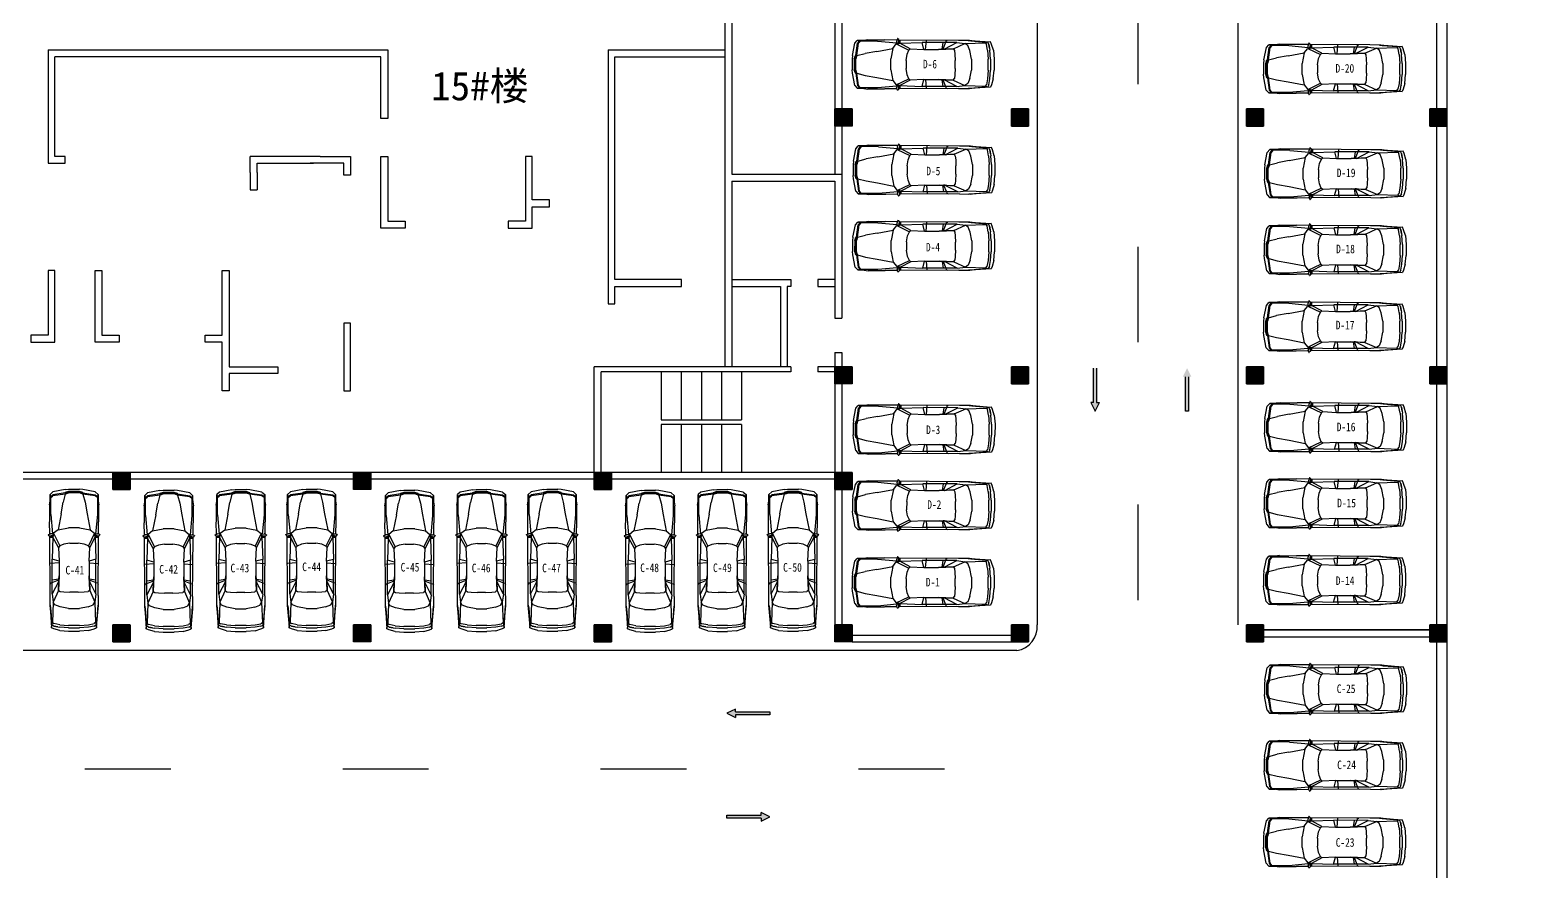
# Model space of a CAD drawing. Extents: x -266505272703 to 7385419, y -354256 to 107640740655.
# Drawn here: x 3673808 to 3726089, y -114530 to -85181 of the extents above; entities that cross this region are included whole.
import ezdxf

# ---------------------------------------------------------------- set-up
doc = ezdxf.new("R2010")
doc.units = 0
doc.header["$LTSCALE"] = 1000
for name, color, linetype in [('jb1', 42, 'Continuous'), ('PUB_TEXT', 7, 'Continuous'), ('QC', 8, 'Continuous'), ('ROOF', 4, 'Continuous'), ('图框', 6, 'Continuous'), ('标注', 3, 'Continuous'), ('红线', 1, 'Continuous')]:
    doc.layers.add(name, color=color, linetype=linetype)
doc.styles.get("Standard").update_dxf_attribs({"font": 'rs.shx', "bigfont": 'hztxt.shx'})
doc.styles.add('STYLE2', font='NSimSun.ttf', dxfattribs={"width": 0.8})
doc.styles.add('宋体', font='SimSun.ttf')

# ---------------------------------------------------------------- blocks, each defined once
blk = doc.blocks.new('M_F27')
for p, q in [((-2489, 522), (-2426, 736)), ((-2426, 736), (-2389, 824)), ((-2389, 824), (-1610, 874)), ((-2389, 824), (-1560, 874)), ((-2264, 812), (-2389, 824)), ((-2326, 736), (-2364, 522)), ((-2326, 736), (-2351, 596)), ((-2351, 594), (-2351, 596)), ((-2326, 736), (-2288, 811)), ((-2200, 786), (-2288, 811)), ((-2276, 522), (-2238, 736)), ((-2200, 786), (-2238, 736)), ((-1560, 874), (-2212, 815)), ((-2208, 815), (-2211, 814)), ((-1660, 862), (-2208, 815)), ((-1446, 761), (-2200, 786)), ((-1560, 874), (-1660, 862)), ((-1622, 510), (-1547, 698)), ((-1617, 869), (-1620, 866)), ((-1208, 874), (-1610, 874)), ((-1547, 698), (-1446, 761)), ((-1145, 799), (-1446, 761)), ((-1019, 572), (-1446, 761)), ((-1208, 874), (980, 889)), ((-1145, 799), (-682, 557)), ((-1145, 799), (124, 799)), ((-1019, 572), (-1057, 510)), ((-680, 556), (-1019, 572)), ((-1019, 572), (-479, 547)), ((-743, 849), (-793, 874)), ((-730, 799), (-743, 849)), ((-630, 555), (-730, 799)), ((-680, 556), (-630, 555)), ((-642, 799), (-605, 554)), ((-605, 554), (-630, 555)), ((-479, 547), (-605, 554)), ((-2, 547), (-27, 877)), ((124, 799), (61, 547)), ((61, 547), (564, 572)), ((941, 773), (124, 799)), ((564, 572), (941, 773)), ((564, 572), (614, 522)), ((1079, 748), (614, 522)), ((941, 773), (941, 874)), ((983, 777), (941, 773)), ((941, 773), (987, 765)), ((980, 902), (995, 790)), ((980, 790), (980, 898)), ((995, 790), (980, 790)), ((980, 790), (992, 746)), ((984, 905), (1020, 939)), ((992, 746), (1021, 747)), ((995, 790), (1022, 746)), ((1022, 748), (995, 790)), ((1021, 747), (1022, 748)), ((1053, 768), (1022, 746)), ((1036, 935), (1062, 857)), ((1036, 756), (1079, 748)), ((1051, 889), (1497, 893)), ((1057, 776), (1062, 857)), ((1770, 849), (1058, 784)), ((1204, 585), (1079, 748)), ((1795, 472), (1204, 585)), ((1280, 196), (1204, 585)), ((1506, 899), (2121, 899)), ((2461, 849), (1770, 849)), ((2272, 876), (2121, 899)), ((2272, 876), (2272, 874)), ((2437, 851), (2272, 876)), ((2511, 874), (2287, 874)), ((2398, 849), (2461, 773)), ((2437, 850), (2433, 851)), ((2498, 773), (2436, 849)), ((2511, 874), (2450, 850)), ((2461, 773), (2523, 321)), ((2561, 321), (2498, 773)), ((2599, 773), (2511, 874)), ((2599, 773), (2687, 321)), ((-2489, 522), (-2514, 196)), ((-2514, -206), (-2514, 196)), ((-2364, 522), (-2389, 196)), ((-2389, -206), (-2389, 196)), ((-2301, 196), (-2276, 522)), ((-2301, 196), (-2301, -206)), ((-1622, 510), (-1685, 196)), ((-1685, -206), (-1685, 196)), ((-1082, 145), (-1070, 371)), ((-1082, 145), (-1082, -156)), ((-1070, 371), (-1057, 510)), ((61, 547), (-479, 547)), ((614, 522), (677, 371)), ((677, 371), (714, 145)), ((714, -156), (714, 145)), ((1280, 196), (1280, -206)), ((2222, 397), (1795, 472)), ((2523, 321), (2222, 397)), ((2523, 321), (2586, 321)), ((2523, 321), (2561, 196)), ((2580, 196), (2542, 321)), ((2561, 196), (2561, -206)), ((2611, 196), (2574, 321)), ((2580, 321), (2618, 196)), ((2580, 196), (2580, -206)), ((2611, 196), (2611, -206)), ((2618, -206), (2618, 196)), ((2687, 321), (2699, 196)), ((2699, -206), (2699, 196)), ((-2489, -533), (-2514, -206)), ((-2489, -533), (-2426, -747)), ((-2389, -206), (-2364, -533)), ((-2326, -747), (-2364, -533)), ((-2276, -533), (-2301, -206)), ((-2276, -533), (-2238, -747)), ((-1685, -206), (-1622, -520)), ((-1622, -520), (-1547, -709)), ((-1070, -382), (-1082, -156)), ((-1057, -520), (-1070, -382)), ((-1019, -583), (-1057, -520)), ((614, -533), (564, -583)), ((677, -382), (614, -533)), ((1079, -759), (614, -533)), ((714, -156), (677, -382)), ((1204, -596), (1280, -206)), ((1795, -483), (1204, -596)), ((1795, -483), (2222, -407)), ((2523, -332), (2222, -407)), ((2523, -332), (2461, -784)), ((2561, -332), (2498, -784)), ((2523, -332), (2561, -206)), ((2586, -332), (2523, -332)), ((2580, -206), (2542, -332)), ((2618, -6), (2561, -6)), ((2574, -332), (2611, -206)), ((2618, -206), (2580, -332)), ((2687, -332), (2599, -784)), ((2687, -332), (2699, -206)), ((-2426, -747), (-2389, -835)), ((-2389, -835), (-2264, -823)), ((-1560, -885), (-2389, -835)), ((-1610, -885), (-2389, -835)), ((-2351, -607), (-2351, -605)), ((-2351, -607), (-2326, -747)), ((-2326, -747), (-2288, -822)), ((-2288, -822), (-2200, -797)), ((-2200, -797), (-2238, -747)), ((-2212, -826), (-1560, -885)), ((-2208, -826), (-2211, -825)), ((-1660, -872), (-2208, -826)), ((-1446, -772), (-2200, -797)), ((-1560, -885), (-1660, -872)), ((-1621, -877), (-1617, -880)), ((-1610, -885), (-1208, -885)), ((-1547, -709), (-1446, -772)), ((-1019, -583), (-1446, -772)), ((-1145, -809), (-1446, -772)), ((-1208, -885), (980, -900)), ((-682, -568), (-1145, -809)), ((-1145, -809), (124, -809)), ((-479, -558), (-1019, -583)), ((-1019, -583), (-680, -567)), ((-743, -860), (-793, -885)), ((-743, -860), (-730, -809)), ((-730, -809), (-630, -566)), ((-680, -567), (-682, -568)), ((-680, -567), (-630, -566)), ((-605, -565), (-642, -809)), ((-630, -566), (-605, -565)), ((-605, -565), (-479, -558)), ((61, -558), (-479, -558)), ((-2, -558), (-27, -884)), ((61, -558), (124, -809)), ((564, -583), (61, -558)), ((941, -784), (124, -809)), ((564, -583), (941, -784)), ((987, -776), (941, -784)), ((983, -788), (941, -784)), ((941, -885), (941, -784)), ((992, -757), (980, -800)), ((995, -800), (980, -800)), ((995, -800), (980, -913)), ((980, -909), (980, -800)), ((984, -916), (1020, -950)), ((992, -757), (1021, -758)), ((995, -800), (1022, -757)), ((1022, -758), (995, -800)), ((1021, -758), (1022, -758)), ((1022, -757), (1053, -779)), ((1036, -767), (1079, -759)), ((1036, -946), (1062, -867)), ((1051, -901), (1497, -904)), ((1057, -787), (1062, -867)), ((1770, -860), (1058, -795)), ((1204, -596), (1079, -759)), ((2121, -910), (1506, -910)), ((1770, -860), (2461, -860)), ((2121, -910), (2272, -887)), ((2270, -887), (2121, -910)), ((2437, -861), (2272, -887)), ((2272, -885), (2272, -887)), ((2285, -885), (2511, -885)), ((2398, -860), (2461, -784)), ((2436, -860), (2498, -784)), ((2437, -861), (2436, -860)), ((2450, -861), (2511, -885)), ((2599, -784), (2511, -885))]:
    blk.add_line(p, q)
for centre, start, end in [((990, 898), 132.965, 179.7454), ((1027, 932), 18.1573, 132.965), ((1047, 776), 305.1542, 356.8636), ((990, -909), 180.2546, 227.035), ((1027, -942), 227.035, 341.8427), ((1047, -787), 3.1798, 54.8458)]:
    blk.add_arc(centre, 10, start, end)
at = {"width": 0.8, "flags": 9}
for tag in ['XSIZE', 'YSIZE']:
    blk.add_attdef(tag, (0, 0), '', height=0.5, dxfattribs=at)

msp = doc.modelspace()

# ---------------------------------------------------------------- hatches: boundary and pattern name
at = {"layer": 'jb1', "linetype": 'ByBlock'}
h = msp.add_hatch(color=256, dxfattribs=at)
h.paths.add_polyline_path([(3207028, 61244), (3207028, -349256), (3784028, -349256), (3784028, 61244)], flags=16)
h.paths.add_polyline_path([(3194528, -354256), (3194528, 66244), (3789028, 66244), (3789028, -354256)])
h.paths.add_polyline_path([(3205987, -18360), (3205987, -12971), (3203126, -12971), (3203126, -18360)], flags=24)
h.paths.add_polyline_path([(3201099, -18348), (3201099, -12948), (3198270, -12948), (3198270, -18348)], flags=24)
edge = h.paths.add_edge_path(flags=16)
edge.add_line((3207028, 61244), (3197028, 61244))
edge.add_line((3197028, 61244), (3197028, -23256))
edge.add_line((3197028, -23256), (3207028, -23256))
edge = h.paths.add_edge_path(flags=16)
edge.add_line((3202028, 61244), (3202028, -18256))
h.paths.add_polyline_path([(3201021, -22371), (3201021, -20286), (3198223, -20286), (3198223, -22371)], flags=24)
h.paths.add_polyline_path([(3205457, -22424), (3205457, -20318), (3202722, -20318), (3202722, -22424)], flags=24)
edge = h.paths.add_edge_path(flags=0)
edge.add_line((3197028, -18256), (3207028, -18256))
edge = h.paths.add_edge_path(flags=0)
edge.add_line((3197028, -10756), (3207028, -10756))
edge = h.paths.add_edge_path(flags=0)
edge.add_line((3197028, 744), (3207028, 744))
h.paths.add_polyline_path([(3205940, 8359), (3205940, 13623), (3203017, 13623), (3203017, 8359)], flags=24)
h.paths.add_polyline_path([(3200990, 8419), (3200990, 12965), (3198161, 12965), (3198161, 8419)], flags=24)
edge = h.paths.add_edge_path(flags=0)
edge.add_line((3197028, 8244), (3207028, 8244))
edge = h.paths.add_edge_path(flags=0)
edge.add_line((3197028, 15744), (3207028, 15744))
h.paths.add_polyline_path([(3201180, 34865), (3201180, 40170), (3198382, 40170), (3198382, 34865)], flags=24)
h.paths.add_polyline_path([(3205969, 34786), (3205969, 39997), (3203329, 39997), (3203329, 34786)], flags=24)
edge = h.paths.add_edge_path(flags=0)
edge.add_line((3197028, 27244), (3207028, 27244))
edge = h.paths.add_edge_path(flags=0)
edge.add_line((3197028, 34744), (3207028, 34744))
edge = h.paths.add_edge_path(flags=0)
edge.add_line((3197028, 42244), (3207028, 42244))
edge = h.paths.add_edge_path(flags=0)
edge.add_line((3197028, 53744), (3207028, 53744))
edge = h.paths.add_edge_path(flags=0)
edge.add_line((3504528, -349256), (3504528, -335256))
edge.add_line((3504528, -335256), (3784028, -335256))
edge = h.paths.add_edge_path(flags=0)
edge.add_line((3580028, -344756), (3670028, -344756))
edge = h.paths.add_edge_path(flags=0)
edge.add_line((3580028, -340256), (3670028, -340256))
h.paths.add_polyline_path([(3580921, -339322), (3586279, -339322), (3586279, -336555), (3580921, -336555)], flags=8)
h.paths.add_polyline_path([(3581167, -348327), (3586242, -348327), (3586242, -345529), (3581167, -345529)], flags=8)
edge = h.paths.add_edge_path(flags=0)
edge.add_line((3511834, -341564), (3511834, -341020))
edge = h.paths.add_edge_path(flags=0)
edge.add_line((3518840, -341020), (3518840, -341564))
edge = h.paths.add_edge_path(flags=0)
edge.add_line((3517008, -341564), (3517008, -341020))
edge = h.paths.add_edge_path(flags=0)
edge.add_arc((3515337, -341290), 439, 0, 360)
edge = h.paths.add_edge_path(flags=0)
edge.add_arc((3515337, -341290), 952, 0, 360)
edge = h.paths.add_edge_path(flags=0)
edge.add_line((3513691, -341020), (3513691, -341564))
edge = h.paths.add_edge_path(flags=0)
edge.add_line((3580028, -349256), (3580028, -335256))
h.paths.add_polyline_path([(3528821, -347040), (3562658, -347040), (3562658, -344592), (3528821, -344592)], flags=8)
edge = h.paths.add_edge_path(flags=0)
edge.add_arc((3514570, -346293), 254, 23.8671, 164.0253)
edge = h.paths.add_edge_path(flags=0)
edge.add_line((3514326, -346552), (3514326, -346775))
edge.add_line((3514326, -346775), (3514216, -346775))
edge.add_line((3514216, -346775), (3514216, -346328))
edge = h.paths.add_edge_path(flags=0)
edge.add_line((3514216, -346258), (3514216, -345945))
edge.add_line((3514216, -345945), (3514326, -345945))
edge.add_line((3514326, -345945), (3514326, -346034))
edge = h.paths.add_edge_path(flags=0)
edge.add_line((3513019, -343617), (3515077, -343617))
edge = h.paths.add_edge_path(flags=0)
edge.add_line((3515077, -344162), (3513019, -344162))
edge = h.paths.add_edge_path(flags=0)
edge.add_line((3513019, -341564), (3513019, -343617))
edge = h.paths.add_edge_path(flags=0)
edge.add_line((3512499, -343617), (3512499, -341564))
edge = h.paths.add_edge_path(flags=0)
edge.add_line((3513019, -344830), (3512499, -344830))
h.paths.add_polyline_path([(3512811, -345945), (3512918, -345945), (3512918, -346778), (3512811, -346778)], flags=0)
h.paths.add_polyline_path([(3512802, -345680), (3512915, -345680), (3512915, -345855), (3512802, -345855)], flags=0)
edge = h.paths.add_edge_path(flags=0)
edge.add_line((3512499, -344830), (3512499, -344162))
edge = h.paths.add_edge_path(flags=0)
edge.add_line((3511834, -343617), (3512499, -343617))
edge = h.paths.add_edge_path(flags=0)
edge.add_line((3511834, -344162), (3511834, -343617))
edge = h.paths.add_edge_path(flags=0)
edge.add_line((3512499, -344162), (3511834, -344162))
edge = h.paths.add_edge_path(flags=0)
edge.add_line((3512484, -346058), (3512484, -346775))
edge.add_line((3512484, -346775), (3512370, -346775))
edge.add_line((3512370, -346775), (3512370, -346058))
edge = h.paths.add_edge_path(flags=0)
edge.add_line((3512370, -346058), (3512213, -346058))
edge.add_line((3512213, -346058), (3512213, -345948))
edge.add_line((3512213, -345948), (3512370, -345948))
edge = h.paths.add_edge_path(flags=0)
edge.add_line((3512370, -345948), (3512370, -345683))
edge.add_line((3512370, -345683), (3512484, -345683))
edge.add_line((3512484, -345683), (3512484, -345948))
edge = h.paths.add_edge_path(flags=0)
edge.add_line((3512484, -345948), (3512641, -345948))
edge.add_line((3512641, -345948), (3512641, -346058))
edge.add_line((3512641, -346058), (3512484, -346058))
edge = h.paths.add_edge_path(flags=0)
edge.add_line((3513019, -344162), (3513019, -344830))
edge = h.paths.add_edge_path(flags=0)
edge.add_arc((3514570, -346293), 356, 174.3933, 185.6067)
edge = h.paths.add_edge_path(flags=0)
edge.add_arc((3513552, -346367), 312, 10.9739, 349.0261)
edge = h.paths.add_edge_path(flags=0)
edge.add_line((3513859, -346308), (3513859, -346427))
edge = h.paths.add_edge_path(flags=0)
edge.add_arc((3513552, -346367), 428, 44.2885, 315.7115)
edge = h.paths.add_edge_path(flags=0)
edge.add_line((3513859, -346068), (3513859, -345945))
edge.add_line((3513859, -345945), (3513978, -345945))
edge.add_line((3513978, -345945), (3513978, -346781))
edge.add_line((3513978, -346781), (3513859, -346781))
edge.add_line((3513859, -346781), (3513859, -346666))
edge = h.paths.add_edge_path(flags=0)
edge.add_line((3512499, -341564), (3511834, -341564))
edge = h.paths.add_edge_path(flags=0)
edge.add_line((3513691, -341564), (3513019, -341564))
edge = h.paths.add_edge_path(flags=0)
edge.add_line((3518197, -341564), (3518197, -343617))
edge = h.paths.add_edge_path(flags=0)
edge.add_line((3517677, -343617), (3517677, -341564))
edge = h.paths.add_edge_path(flags=0)
edge.add_line((3518865, -344162), (3518197, -344162))
edge = h.paths.add_edge_path(flags=0)
edge.add_line((3518197, -343617), (3518865, -343617))
edge = h.paths.add_edge_path(flags=0)
edge.add_line((3518197, -344162), (3518197, -344830))
edge = h.paths.add_edge_path(flags=0)
edge.add_line((3518865, -343617), (3518865, -344162))
edge = h.paths.add_edge_path(flags=0)
edge.add_line((3515597, -342974), (3515597, -343617))
edge = h.paths.add_edge_path(flags=0)
edge.add_line((3515077, -342974), (3515597, -342974))
edge = h.paths.add_edge_path(flags=0)
edge.add_line((3515077, -343617), (3515077, -342974))
edge = h.paths.add_edge_path(flags=0)
edge.add_line((3515597, -343617), (3517677, -343617))
edge = h.paths.add_edge_path(flags=0)
edge.add_line((3517677, -344830), (3517677, -344162))
edge = h.paths.add_edge_path(flags=0)
edge.add_line((3517677, -344162), (3515597, -344162))
edge = h.paths.add_edge_path(flags=0)
edge.add_line((3515077, -344805), (3515077, -344162))
edge = h.paths.add_edge_path(flags=0)
edge.add_line((3515597, -344805), (3515077, -344805))
edge = h.paths.add_edge_path(flags=0)
edge.add_line((3515597, -344162), (3515597, -344805))
edge = h.paths.add_edge_path(flags=0)
edge.add_line((3518197, -344830), (3517677, -344830))
edge = h.paths.add_edge_path(flags=0)
edge.add_arc((3518301, -346289), 254, 23.8671, 164.0253)
edge = h.paths.add_edge_path(flags=0)
edge.add_line((3518057, -346219), (3518057, -346359))
edge = h.paths.add_edge_path(flags=0)
edge.add_line((3518057, -346359), (3518057, -346548))
edge = h.paths.add_edge_path(flags=0)
edge.add_line((3518057, -346548), (3518057, -346771))
edge.add_line((3518057, -346771), (3517947, -346771))
edge.add_line((3517947, -346771), (3517947, -346324))
edge = h.paths.add_edge_path(flags=0)
edge.add_arc((3518301, -346289), 356, 174.3933, 185.6067)
edge = h.paths.add_edge_path(flags=0)
edge.add_line((3517947, -346255), (3517947, -345941))
edge.add_line((3517947, -345941), (3518057, -345941))
edge.add_line((3518057, -345941), (3518057, -346030))
edge = h.paths.add_edge_path(flags=0)
edge.add_arc((3518301, -346289), 356, 11.9054, 133.2969)
edge = h.paths.add_edge_path(flags=0)
edge.add_line((3518649, -346216), (3518649, -346771))
edge.add_line((3518649, -346771), (3518533, -346771))
edge.add_line((3518533, -346771), (3518533, -346559))
edge = h.paths.add_edge_path(flags=0)
edge.add_line((3518533, -346392), (3518533, -346559))
edge = h.paths.add_edge_path(flags=0)
edge.add_line((3518533, -346392), (3518533, -346187))
edge = h.paths.add_edge_path(flags=0)
edge.add_arc((3517283, -346363), 312, 10.9739, 349.0261)
edge = h.paths.add_edge_path(flags=0)
edge.add_line((3517590, -346304), (3517590, -346423))
edge = h.paths.add_edge_path(flags=0)
edge.add_arc((3517283, -346363), 428, 44.2885, 315.7115)
edge = h.paths.add_edge_path(flags=0)
edge.add_line((3517590, -346064), (3517590, -345941))
edge.add_line((3517590, -345941), (3517709, -345941))
edge.add_line((3517709, -345941), (3517709, -346777))
edge.add_line((3517709, -346777), (3517590, -346777))
edge.add_line((3517590, -346777), (3517590, -346663))
edge = h.paths.add_edge_path(flags=0)
edge.add_line((3516060, -346333), (3516060, -346166))
edge = h.paths.add_edge_path(flags=0)
edge.add_line((3516060, -346333), (3516060, -346538))
edge = h.paths.add_edge_path(flags=0)
edge.add_arc((3516292, -346436), 254, 203.8671, 344.0253)
edge = h.paths.add_edge_path(flags=0)
edge.add_line((3516537, -346505), (3516537, -346366))
edge = h.paths.add_edge_path(flags=0)
edge.add_line((3516537, -346366), (3516537, -346176))
edge = h.paths.add_edge_path(flags=0)
edge.add_line((3516537, -346176), (3516537, -345954))
edge.add_line((3516537, -345954), (3516647, -345954))
edge.add_line((3516647, -345954), (3516647, -346401))
edge = h.paths.add_edge_path(flags=0)
edge.add_arc((3516292, -346436), 356, 354.3933, 365.6067)
edge = h.paths.add_edge_path(flags=0)
edge.add_line((3516647, -346470), (3516647, -346784))
edge.add_line((3516647, -346784), (3516537, -346784))
edge.add_line((3516537, -346784), (3516537, -346695))
edge = h.paths.add_edge_path(flags=0)
edge.add_arc((3516292, -346436), 356, 191.9054, 313.2969)
edge = h.paths.add_edge_path(flags=0)
edge.add_line((3515944, -346509), (3515944, -345954))
edge.add_line((3515944, -345954), (3516060, -345954))
edge.add_line((3516060, -345954), (3516060, -346166))
h.paths.add_polyline_path([(3515258, -347039), (3515371, -346773), (3515050, -345951), (3515179, -345951), (3515429, -346606), (3515696, -345947), (3515822, -345947), (3515379, -347039)], flags=0)
edge = h.paths.add_edge_path(flags=0)
edge.add_line((3514326, -346223), (3514326, -346363))
edge = h.paths.add_edge_path(flags=0)
edge.add_line((3514326, -346363), (3514326, -346552))
edge = h.paths.add_edge_path(flags=0)
edge.add_arc((3514570, -346293), 356, 11.9054, 133.2969)
edge = h.paths.add_edge_path(flags=0)
edge.add_line((3514918, -346220), (3514918, -346775))
edge.add_line((3514918, -346775), (3514802, -346775))
edge.add_line((3514802, -346775), (3514802, -346563))
edge = h.paths.add_edge_path(flags=0)
edge.add_line((3514802, -346396), (3514802, -346563))
edge = h.paths.add_edge_path(flags=0)
edge.add_line((3514802, -346396), (3514802, -346190))
edge = h.paths.add_edge_path(flags=0)
edge.add_line((3518840, -341564), (3518197, -341564))
edge = h.paths.add_edge_path(flags=0)
edge.add_line((3517677, -341564), (3517008, -341564))
h.paths.add_polyline_path([(3580874, -344098), (3586179, -344098), (3586179, -341300), (3580874, -341300)], flags=8)
edge = h.paths.add_edge_path(flags=0)
edge.add_line((3515077, -338991), (3513019, -338991))
edge = h.paths.add_edge_path(flags=0)
edge.add_line((3513019, -338447), (3515077, -338447))
edge = h.paths.add_edge_path(flags=0)
edge.add_line((3512499, -337779), (3513019, -337779))
edge = h.paths.add_edge_path(flags=0)
edge.add_line((3511834, -338447), (3512499, -338447))
edge = h.paths.add_edge_path(flags=0)
edge.add_line((3511834, -338991), (3511834, -338447))
edge = h.paths.add_edge_path(flags=0)
edge.add_line((3512499, -338991), (3511834, -338991))
edge = h.paths.add_edge_path(flags=0)
edge.add_line((3512499, -338447), (3512499, -337779))
edge = h.paths.add_edge_path(flags=0)
edge.add_line((3511834, -341020), (3512499, -341020))
edge = h.paths.add_edge_path(flags=0)
edge.add_line((3512499, -341020), (3512499, -338991))
edge = h.paths.add_edge_path(flags=0)
edge.add_line((3513019, -337779), (3513019, -338447))
edge = h.paths.add_edge_path(flags=0)
edge.add_line((3513019, -341020), (3513691, -341020))
edge = h.paths.add_edge_path(flags=0)
edge.add_line((3513019, -338991), (3513019, -341020))
edge = h.paths.add_edge_path(flags=0)
edge.add_line((3518865, -338991), (3518197, -338991))
edge = h.paths.add_edge_path(flags=0)
edge.add_line((3518197, -338447), (3518865, -338447))
edge = h.paths.add_edge_path(flags=0)
edge.add_line((3518197, -337779), (3518197, -338447))
edge = h.paths.add_edge_path(flags=0)
edge.add_line((3518865, -338447), (3518865, -338991))
edge = h.paths.add_edge_path(flags=0)
edge.add_line((3517677, -338991), (3515622, -338991))
edge = h.paths.add_edge_path(flags=0)
edge.add_line((3515077, -339634), (3515077, -338991))
edge = h.paths.add_edge_path(flags=0)
edge.add_line((3515622, -339634), (3515077, -339634))
edge = h.paths.add_edge_path(flags=0)
edge.add_line((3515622, -338991), (3515622, -339634))
edge = h.paths.add_edge_path(flags=0)
edge.add_line((3515622, -337804), (3515622, -338447))
edge = h.paths.add_edge_path(flags=0)
edge.add_line((3515077, -337804), (3515622, -337804))
edge = h.paths.add_edge_path(flags=0)
edge.add_line((3515077, -338447), (3515077, -337804))
edge = h.paths.add_edge_path(flags=0)
edge.add_line((3515622, -338447), (3517677, -338447))
edge = h.paths.add_edge_path(flags=0)
edge.add_line((3517677, -338447), (3517677, -337779))
edge = h.paths.add_edge_path(flags=0)
edge.add_line((3517677, -337779), (3518197, -337779))
edge = h.paths.add_edge_path(flags=0)
edge.add_line((3518197, -341020), (3518840, -341020))
edge = h.paths.add_edge_path(flags=0)
edge.add_line((3517008, -341020), (3517677, -341020))
edge = h.paths.add_edge_path(flags=0)
edge.add_line((3517677, -341020), (3517677, -338991))
edge = h.paths.add_edge_path(flags=0)
edge.add_line((3518197, -338991), (3518197, -341020))
h.paths.add_polyline_path([(3748525, -351778), (3760192, -351778), (3760192, -349903), (3748525, -349903)], flags=24)
edge = h.paths.add_edge_path(flags=0)
edge.add_line((3710028, -342256), (3784028, -342256))
edge = h.paths.add_edge_path(flags=0)
edge.add_line((3601028, -335256), (3601028, -349256))
edge = h.paths.add_edge_path(flags=0)
edge.add_line((3589528, -335256), (3589528, -349256))
edge = h.paths.add_edge_path(flags=0)
edge.add_line((3612528, -335256), (3612528, -349256))
edge = h.paths.add_edge_path(flags=0)
edge.add_line((3624028, -335256), (3624028, -349256))
edge = h.paths.add_edge_path(flags=0)
edge.add_line((3647028, -335256), (3647028, -349256))
edge = h.paths.add_edge_path(flags=0)
edge.add_line((3635528, -335256), (3635528, -349256))
edge = h.paths.add_edge_path(flags=0)
edge.add_line((3658528, -335256), (3658528, -349256))
edge = h.paths.add_edge_path(flags=0)
edge.add_line((3670028, -335256), (3670028, -349256))
h.paths.add_polyline_path([(3711053, -341578), (3716432, -341578), (3716432, -338749), (3711053, -338749)], flags=8)
edge = h.paths.add_edge_path(flags=0)
edge.add_line((3710028, -335256), (3710028, -349256))
edge = h.paths.add_edge_path(flags=0)
edge.add_line((3720028, -335256), (3720028, -349256))
h.paths.add_polyline_path([(3711079, -345640), (3716406, -345640), (3716406, -342968), (3711079, -342968)], flags=8)
h.paths.add_polyline_path([(3711053, -348311), (3716432, -348311), (3716432, -345482), (3711053, -345482)], flags=8)
h.paths.add_polyline_path([(3624911, -339311), (3632210, -339311), (3632210, -336482), (3624911, -336482)], flags=8)
h.paths.add_polyline_path([(3602005, -339364), (3609221, -339364), (3609221, -336472), (3602005, -336472)], flags=8)
h.paths.add_polyline_path([(3590516, -339353), (3597689, -339353), (3597689, -336524), (3590516, -336524)], flags=8)
h.paths.add_polyline_path([(3613157, -339384), (3619486, -339384), (3619486, -336493), (3613157, -336493)], flags=8)
h.paths.add_polyline_path([(3647932, -339290), (3655148, -339290), (3655148, -336587), (3647932, -336587)], flags=8)
h.paths.add_polyline_path([(3636077, -339384), (3642406, -339384), (3642406, -336493), (3636077, -336493)], flags=8)
h.paths.add_polyline_path([(3659500, -339327), (3666558, -339327), (3666558, -336529), (3659500, -336529)], flags=8)
h.paths.add_polyline_path([(3711074, -338940), (3716222, -338940), (3716222, -336236), (3711074, -336236)], flags=8)
edge = h.paths.add_edge_path(flags=0)
edge.add_line((3760028, -335256), (3760028, -349256))
edge = h.paths.add_edge_path(flags=0)
edge.add_line((3770028, -335256), (3770028, -349256))
h.paths.add_polyline_path([(3761611, -342149), (3766706, -342149), (3766706, -339414), (3761611, -339414)], flags=8)
h.paths.add_polyline_path([(3768122, -351862), (3777724, -351862), (3777724, -349980), (3768122, -349980)], flags=24)
edge = h.paths.add_edge_path(flags=0)
edge.add_line((3760028, -345756), (3784028, -345756))
h.paths.add_polyline_path([(3761437, -348959), (3766512, -348959), (3766512, -346162), (3761437, -346162)], flags=8)
h.paths.add_polyline_path([(3761482, -345773), (3766693, -345773), (3766693, -342881), (3761482, -342881)], flags=8)
edge = h.paths.add_edge_path(flags=0)
edge.add_line((3760028, -338756), (3784028, -338756))
h.paths.add_polyline_path([(3761355, -338711), (3766723, -338711), (3766723, -335787), (3761355, -335787)], flags=8)
h.paths.add_polyline_path([(3732909, -341175), (3744153, -341175), (3744153, -336791), (3732909, -336791)], flags=8)
h.paths.add_polyline_path([(3774282, -341950), (3776471, -341950), (3776471, -339865), (3774282, -339865)], flags=8)
h.paths.add_polyline_path([(3681133, -345871), (3701185, -345871), (3701185, -340511), (3681133, -340511)], flags=8)
h.paths.add_polyline_path([(3444535, -317388), (3497618, -317388), (3497618, -307471), (3444535, -307471)], flags=8)
for points in [[(3701898, -88534), (3702499, -88534), (3702499, -87934), (3701898, -87934)], [(3708058, -88534), (3708659, -88534), (3708659, -87934), (3708058, -87934)], [(3716258, -88534), (3716859, -88534), (3716859, -87934), (3716258, -87934)], [(3722657, -88535), (3723258, -88535), (3723258, -87935), (3722657, -87935)], [(3701898, -97534), (3702499, -97534), (3702499, -96934), (3701898, -96934)], [(3708058, -97534), (3708659, -97534), (3708659, -96934), (3708058, -96934)], [(3716258, -97534), (3716859, -97534), (3716859, -96934), (3716258, -96934)], [(3722657, -97535), (3723258, -97535), (3723258, -96935), (3722657, -96935)], [(3676701, -101221), (3677302, -101221), (3677302, -100620), (3676701, -100620)], [(3685101, -101221), (3685702, -101221), (3685702, -100620), (3685101, -100620)], [(3693499, -101221), (3694101, -101221), (3694101, -100620), (3693499, -100620)], [(3701898, -101221), (3702499, -101221), (3702499, -100620), (3701898, -100620)], [(3676699, -106534), (3677301, -106534), (3677301, -105934), (3676699, -105934)], [(3685099, -106534), (3685701, -106534), (3685701, -105934), (3685099, -105934)], [(3693498, -106534), (3694099, -106534), (3694099, -105934), (3693498, -105934)], [(3701898, -106534), (3702499, -106534), (3702499, -105934), (3701898, -105934)], [(3708058, -106534), (3708659, -106534), (3708659, -105934), (3708058, -105934)], [(3716258, -106534), (3716859, -106534), (3716859, -105934), (3716258, -105934)], [(3722657, -106535), (3723258, -106535), (3723258, -105935), (3722657, -105935)]]:
    msp.add_hatch(color=256, dxfattribs=at).paths.add_polyline_path(points)
at = {"layer": '图框', "linetype": 'ByBlock'}
for points in [[(3710929, -98184), (3710829, -98184), (3710979, -98484), (3711129, -98184), (3711029, -98184), (3711029, -96984), (3710929, -96984)], [(3714240, -97284), (3714340, -97284), (3714190, -96984), (3714040, -97284), (3714140, -97284), (3714140, -98484), (3714240, -98484)], [(3699626, -109077), (3699626, -108977), (3698426, -108977), (3698426, -108877), (3698126, -109027), (3698426, -109177), (3698426, -109077)], [(3698126, -112586), (3698126, -112686), (3699326, -112686), (3699326, -112786), (3699626, -112636), (3699326, -112486), (3699326, -112586)]]:
    msp.add_hatch(color=256, dxfattribs=at).paths.add_polyline_path(points)

# ---------------------------------------------------------------- linework, layer by layer
at = {"layer": 'jb1', "linetype": 'ByBlock'}
for p, q in [((3723258, -61535), (3723258, -115535)), ((3722899, -79535), (3722899, -87935)), ((3698298, -81514), (3698298, -90214)), ((3698058, -84162), (3698058, -90214)), ((3693984, -85874), (3698058, -85874)), ((3693984, -85874), (3693984, -93894)), ((3694224, -93894), (3694224, -86114)), ((3694224, -86114), (3698058, -86114)), ((3701898, -87934), (3701898, -88534)), ((3702498, -87934), (3701898, -87934)), ((3702498, -88534), (3702498, -87934)), ((3708058, -87934), (3708058, -88534)), ((3708658, -87934), (3708058, -87934)), ((3708658, -88534), (3708658, -87934)), ((3716258, -87934), (3716258, -88534)), ((3716858, -87934), (3716258, -87934)), ((3716858, -88534), (3716858, -87934)), ((3722657, -87935), (3722657, -88535)), ((3723257, -87935), (3722657, -87935)), ((3708058, -88534), (3708658, -88534)), ((3716258, -88534), (3716858, -88534)), ((3722657, -88535), (3723257, -88535)), ((3722899, -88535), (3722899, -96935)), ((3683938, -89594), (3681498, -89594)), ((3681498, -90154), (3681498, -89594)), ((3681738, -90154), (3681738, -89834)), ((3681738, -89834), (3683698, -89834)), ((3684759, -89834), (3683583, -89834)), ((3683938, -89594), (3684999, -89594)), ((3684759, -90252), (3684759, -89834)), ((3684999, -89594), (3684999, -90252)), ((3686058, -92094), (3686058, -89594)), ((3686058, -89594), (3686298, -89594)), ((3686298, -89594), (3686298, -91854)), ((3691338, -89594), (3691098, -89594)), ((3691098, -89594), (3691098, -91854)), ((3691338, -91111), (3691338, -89594)), ((3681498, -90154), (3681498, -90754)), ((3681738, -90154), (3681738, -90754)), ((3684999, -90252), (3684759, -90252)), ((3698058, -90214), (3698058, -90454)), ((3698298, -90214), (3701898, -90214)), ((3701898, -90214), (3702138, -90214)), ((3702138, -90214), (3702138, -95234)), ((3681498, -90754), (3681738, -90754)), ((3698058, -90454), (3698058, -96934)), ((3698298, -90454), (3701898, -90454)), ((3698298, -90454), (3698298, -96934)), ((3701898, -90454), (3701898, -95234)), ((3691938, -91111), (3691338, -91111)), ((3691338, -92094), (3691338, -91351)), ((3691338, -91351), (3691938, -91351)), ((3691938, -91351), (3691938, -91111)), ((3686298, -91854), (3686898, -91854)), ((3686898, -91854), (3686898, -92094)), ((3691098, -91854), (3690498, -91854)), ((3690498, -91854), (3690498, -92094)), ((3686298, -92094), (3686058, -92094)), ((3686898, -92094), (3686298, -92094)), ((3690498, -92094), (3691098, -92094)), ((3691098, -92094), (3691338, -92094)), ((3674679, -93574), (3674439, -93574)), ((3674439, -93574), (3674439, -95834)), ((3674679, -96074), (3674679, -93574)), ((3676079, -96074), (3676079, -93574)), ((3676079, -93574), (3676319, -93574)), ((3676319, -93574), (3676319, -95834)), ((3680519, -95834), (3680519, -93574)), ((3680519, -93574), (3680759, -93574)), ((3680759, -93574), (3680759, -96934)), ((3693984, -93894), (3693984, -94734)), ((3696548, -93894), (3694224, -93894)), ((3696548, -94134), (3696548, -93894)), ((3698298, -93894), (3699998, -93894)), ((3699998, -93894), (3700238, -93894)), ((3700238, -93894), (3700358, -93894)), ((3700358, -93894), (3700358, -94134)), ((3701898, -93894), (3701298, -93894)), ((3701298, -93894), (3701298, -94134)), ((3694224, -94734), (3694224, -94134)), ((3694224, -94134), (3696548, -94134)), ((3698298, -94134), (3699998, -94134)), ((3699998, -94134), (3699998, -96934)), ((3700238, -94134), (3700238, -96934)), ((3700358, -94134), (3700238, -94134)), ((3701298, -94134), (3701898, -94134)), ((3693984, -94734), (3694224, -94734)), ((3684999, -95412), (3684759, -95412)), ((3684759, -95412), (3684759, -97774)), ((3684999, -97774), (3684999, -95412)), ((3674439, -95834), (3673839, -95834)), ((3673839, -95834), (3673839, -96074)), ((3673839, -96074), (3674439, -96074)), ((3674439, -96074), (3674679, -96074)), ((3676319, -96074), (3676079, -96074)), ((3676319, -95834), (3676919, -95834)), ((3676919, -96074), (3676319, -96074)), ((3676919, -95834), (3676919, -96074)), ((3679919, -96074), (3679919, -95834)), ((3679919, -95834), (3680519, -95834)), ((3680519, -96074), (3679919, -96074)), ((3680519, -97774), (3680519, -96074)), ((3701898, -96434), (3701898, -96934)), ((3702138, -96434), (3702138, -96934)), ((3680759, -96934), (3682459, -96934)), ((3682459, -97174), (3680759, -97174)), ((3680759, -97174), (3680759, -97774)), ((3682459, -96934), (3682459, -97174)), ((3693499, -100621), (3693499, -96934)), ((3700358, -96934), (3693499, -96934)), ((3693739, -100621), (3693739, -97114)), ((3700358, -97114), (3693739, -97114)), ((3695839, -97114), (3695839, -98784)), ((3696539, -97114), (3696539, -98784)), ((3697239, -97114), (3697239, -98784)), ((3697939, -97114), (3697939, -98784)), ((3698639, -97114), (3698639, -98784)), ((3700358, -96934), (3700358, -97114)), ((3701898, -96934), (3701298, -96934)), ((3701298, -96934), (3701298, -97114)), ((3701898, -97114), (3701298, -97114)), ((3701898, -96934), (3701898, -97534)), ((3702498, -96934), (3701898, -96934)), ((3702139, -97114), (3702139, -98784)), ((3702498, -97534), (3702498, -96934)), ((3708058, -96934), (3708058, -97534)), ((3708658, -96934), (3708058, -96934)), ((3708658, -97534), (3708658, -96934)), ((3716258, -96934), (3716258, -97534)), ((3716858, -96934), (3716258, -96934)), ((3716858, -97534), (3716858, -96934)), ((3722657, -96935), (3722657, -97535)), ((3723257, -96935), (3722657, -96935)), ((3701898, -97534), (3701898, -100621)), ((3702138, -97534), (3702138, -100620)), ((3708058, -97534), (3708658, -97534)), ((3716258, -97534), (3716858, -97534)), ((3722657, -97535), (3723257, -97535)), ((3722899, -97535), (3722899, -105935)), ((3680759, -97774), (3680519, -97774)), ((3684759, -97774), (3684999, -97774)), ((3695839, -98784), (3698639, -98784)), ((3695839, -98953), (3695839, -100620)), ((3698639, -98953), (3695839, -98953)), ((3696539, -98953), (3696539, -100620)), ((3697239, -98953), (3697239, -100620)), ((3697939, -98953), (3697939, -100620)), ((3698639, -98953), (3698639, -100620)), ((3702139, -98953), (3702139, -100620)), ((3676701, -100621), (3668899, -100621)), ((3676701, -100860), (3668901, -100860)), ((3676701, -100621), (3676701, -101221)), ((3677301, -100621), (3676701, -100621)), ((3685101, -100620), (3677301, -100621)), ((3677301, -101221), (3677301, -100621)), ((3685101, -100860), (3677301, -100860)), ((3685101, -100621), (3685101, -101221)), ((3685701, -100621), (3685101, -100621)), ((3685701, -101221), (3685701, -100621)), ((3693499, -100860), (3685701, -100860)), ((3693499, -100621), (3685702, -100620)), ((3693499, -100621), (3693499, -101221)), ((3694099, -100621), (3693499, -100621)), ((3694099, -101221), (3694099, -100621)), ((3701898, -100621), (3694101, -100620)), ((3701898, -100860), (3694101, -100860)), ((3701898, -100621), (3701898, -101221)), ((3702498, -100621), (3701898, -100621)), ((3702498, -101221), (3702498, -100621)), ((3676701, -101221), (3677301, -101221)), ((3693499, -101221), (3694099, -101221)), ((3701898, -101221), (3702498, -101221)), ((3701898, -101221), (3701898, -105934)), ((3702138, -101221), (3702138, -105934)), ((3676699, -105934), (3676699, -106534)), ((3677299, -105934), (3676699, -105934)), ((3677299, -106534), (3677299, -105934)), ((3685099, -105934), (3685099, -106534)), ((3685699, -105934), (3685099, -105934)), ((3685699, -106534), (3685699, -105934)), ((3693498, -105934), (3693498, -106534)), ((3694098, -105934), (3693498, -105934)), ((3694098, -106534), (3694098, -105934)), ((3701898, -105934), (3701898, -106534)), ((3702498, -105934), (3701898, -105934)), ((3702498, -106534), (3702498, -105934)), ((3708058, -105934), (3708058, -106534)), ((3708658, -105934), (3708058, -105934)), ((3708658, -106534), (3708658, -105934)), ((3716258, -105934), (3716258, -106534)), ((3716858, -105934), (3716258, -105934)), ((3716858, -106534), (3716858, -105934)), ((3716859, -106114), (3722657, -106114)), ((3722657, -105935), (3722657, -106535)), ((3723257, -105935), (3722657, -105935)), ((3676699, -106534), (3677299, -106534)), ((3693498, -106534), (3694098, -106534)), ((3702499, -106294), (3708058, -106294)), ((3702499, -106534), (3708058, -106534)), ((3708058, -106534), (3708658, -106534)), ((3716258, -106534), (3716858, -106534)), ((3716859, -106354), (3722657, -106354)), ((3722657, -106535), (3723257, -106535)), ((3722899, -106535), (3722899, -114935))]:
    msp.add_line(p, q, dxfattribs=at)
for points in [[(3701898, -87934), (3702499, -87934), (3702499, -88534), (3701898, -88534)], [(3701898, -87934), (3702499, -87934), (3702499, -88534), (3701898, -88534)], [(3708058, -87934), (3708659, -87934), (3708659, -88534), (3708058, -88534)], [(3708058, -87934), (3708659, -87934), (3708659, -88534), (3708058, -88534)], [(3716258, -87934), (3716859, -87934), (3716859, -88534), (3716258, -88534)], [(3716258, -87934), (3716859, -87934), (3716859, -88534), (3716258, -88534)], [(3722657, -87935), (3723258, -87935), (3723258, -88535), (3722657, -88535)], [(3722657, -87935), (3723258, -87935), (3723258, -88535), (3722657, -88535)], [(3701898, -96934), (3702499, -96934), (3702499, -97534), (3701898, -97534)], [(3701898, -96934), (3702499, -96934), (3702499, -97534), (3701898, -97534)], [(3708058, -96934), (3708659, -96934), (3708659, -97534), (3708058, -97534)], [(3708058, -96934), (3708659, -96934), (3708659, -97534), (3708058, -97534)], [(3716258, -96934), (3716859, -96934), (3716859, -97534), (3716258, -97534)], [(3716258, -96934), (3716859, -96934), (3716859, -97534), (3716258, -97534)], [(3722657, -96935), (3723258, -96935), (3723258, -97535), (3722657, -97535)], [(3722657, -96935), (3723258, -96935), (3723258, -97535), (3722657, -97535)], [(3676701, -100620), (3677302, -100620), (3677302, -101221), (3676701, -101221)], [(3676701, -100620), (3677302, -100620), (3677302, -101221), (3676701, -101221)], [(3685101, -100620), (3685702, -100620), (3685702, -101221), (3685101, -101221)], [(3685101, -100620), (3685702, -100620), (3685702, -101221), (3685101, -101221)], [(3693499, -100620), (3694101, -100620), (3694101, -101221), (3693499, -101221)], [(3693499, -100620), (3694101, -100620), (3694101, -101221), (3693499, -101221)], [(3701898, -100620), (3702499, -100620), (3702499, -101221), (3701898, -101221)], [(3701898, -100620), (3702499, -100620), (3702499, -101221), (3701898, -101221)], [(3676699, -105934), (3677301, -105934), (3677301, -106534), (3676699, -106534)], [(3676699, -105934), (3677301, -105934), (3677301, -106534), (3676699, -106534)], [(3685099, -105934), (3685701, -105934), (3685701, -106534), (3685099, -106534)], [(3685099, -105934), (3685701, -105934), (3685701, -106534), (3685099, -106534)], [(3693498, -105934), (3694099, -105934), (3694099, -106534), (3693498, -106534)], [(3693498, -105934), (3694099, -105934), (3694099, -106534), (3693498, -106534)], [(3701898, -105934), (3702499, -105934), (3702499, -106534), (3701898, -106534)], [(3701898, -105934), (3702499, -105934), (3702499, -106534), (3701898, -106534)], [(3708058, -105934), (3708659, -105934), (3708659, -106534), (3708058, -106534)], [(3708058, -105934), (3708659, -105934), (3708659, -106534), (3708058, -106534)], [(3716258, -105934), (3716859, -105934), (3716859, -106534), (3716258, -106534)], [(3716258, -105934), (3716859, -105934), (3716859, -106534), (3716258, -106534)], [(3722657, -105935), (3723258, -105935), (3723258, -106535), (3722657, -106535)], [(3722657, -105935), (3723258, -105935), (3723258, -106535), (3722657, -106535)]]:
    msp.add_lwpolyline(points, close=True, dxfattribs=at)
at = {"layer": 'ROOF', "linetype": 'ByBlock'}
for p, q in [((3701898, -79534), (3701898, -87934)), ((3702138, -79534), (3702138, -87934)), ((3674439, -85874), (3686298, -85874)), ((3674439, -85874), (3674439, -89834)), ((3686058, -86114), (3674679, -86114)), ((3674679, -89594), (3674679, -86114)), ((3686058, -88266), (3686058, -86114)), ((3686298, -85874), (3686298, -88266)), ((3686298, -88266), (3686058, -88266)), ((3701898, -88534), (3701898, -90214)), ((3702138, -88535), (3702138, -90215)), ((3674439, -89834), (3674679, -89834)), ((3675039, -89594), (3674679, -89594)), ((3674679, -89834), (3675039, -89834)), ((3675039, -89834), (3675039, -89594)), ((3684759, -89834), (3683698, -89834)), ((3683938, -89594), (3684999, -89594)), ((3684759, -90252), (3684759, -89834)), ((3684999, -89594), (3684999, -90252)), ((3684999, -90252), (3684759, -90252)), ((3701898, -95234), (3702138, -95234)), ((3701898, -96434), (3702138, -96434)), ((3701898, -101221), (3701898, -105934)), ((3702138, -101221), (3702138, -105934)), ((3722657, -106114), (3716859, -106114)), ((3702498, -106534), (3708058, -106534)), ((3702499, -106294), (3708058, -106294)), ((3716859, -106354), (3722657, -106354))]:
    msp.add_line(p, q, dxfattribs=at)
at = {"layer": '图框', "linetype": 'ByBlock'}
for p, q in [((3710929, -98184), (3710929, -96984)), ((3711029, -96984), (3711029, -98184)), ((3714140, -98484), (3714140, -97284)), ((3714240, -97284), (3714240, -98484)), ((3710929, -98184), (3710829, -98184)), ((3710829, -98184), (3710979, -98484)), ((3710979, -98484), (3711129, -98184)), ((3711029, -98184), (3711129, -98184)), ((3714240, -98484), (3714140, -98484)), ((3698426, -108877), (3698126, -109027)), ((3698126, -109027), (3698426, -109177)), ((3698426, -108977), (3698426, -108877)), ((3698426, -108977), (3699626, -108977)), ((3699626, -109077), (3698426, -109077)), ((3698426, -109077), (3698426, -109177)), ((3699626, -108977), (3699626, -109077)), ((3698126, -112586), (3699326, -112586)), ((3698126, -112686), (3698126, -112586)), ((3699326, -112686), (3698126, -112686)), ((3699326, -112586), (3699326, -112486)), ((3699626, -112636), (3699326, -112486)), ((3699326, -112786), (3699626, -112636)), ((3699326, -112686), (3699326, -112786))]:
    msp.add_line(p, q, dxfattribs=at)
at = {"layer": '红线', "linetype": 'ByBlock'}
for p, q in [((3708959, -60934), (3708959, -105934)), ((3715958, -60934), (3715958, -105934)), ((3712472, -83743), (3712472, -87077)), ((3712472, -92743), (3712472, -96077)), ((3712472, -101743), (3712472, -105077)), ((3708249, -106834), (3668899, -106834)), ((3675722, -110959), (3678722, -110959)), ((3684722, -110959), (3687722, -110959)), ((3693722, -110959), (3696722, -110959)), ((3702722, -110959), (3705722, -110959))]:
    msp.add_line(p, q, dxfattribs=at)
msp.add_arc((3708127, -106008), 835, 278.3961, 5.0484, dxfattribs=at)

# ---------------------------------------------------------------- block references
at = {"layer": 'QC', "zscale": 0.95}
for p, xscale, yscale, rotation in [((3705064, -86390), 0.9500000003335646, 0.9500000003317837, 179.9289785963968), ((3719424, -86545), 0.9500000003335646, 0.9500000003317837, 179.9289785963968), ((3705097, -90073), 0.9500000003335646, 0.9500000003317837, 179.9289785963968), ((3719458, -90201), 0.9500000003335646, 0.9500000003317837, 179.9289785963968), ((3705081, -92729), 0.9500000003335646, 0.9500000003317837, 179.9289785963968), ((3719442, -92857), 0.9500000003335646, 0.9500000003317837, 179.9289785963968), ((3719424, -95539), 0.9500000003335646, 0.9500000003317837, 179.9289785963968), ((3705098, -99129), 0.9500000003335646, 0.9500000003317837, 179.9289785963968), ((3719458, -99054), 0.9500000003335646, 0.9500000003317837, 179.9289785963968), ((3705082, -101785), 0.9500000003335646, 0.9500000003317837, 179.9289785963968), ((3719442, -101710), 0.9500000003335646, 0.9500000003317837, 179.9289785963968), ((3675353, -103771), -0.9500000001862645, 0.9500000001862645, 270), ((3678656, -103806), -0.9500000001862645, 0.9500000001862645, 270), ((3681171, -103778), -0.9500000001862645, 0.9500000001862645, 270), ((3683642, -103772), -0.9500000001862645, 0.9500000001862645, 270), ((3687055, -103806), -0.9500000001862645, 0.9500000001862645, 270), ((3689570, -103778), -0.9500000001862645, 0.9500000001862645, 270), ((3692041, -103771), -0.9500000001862645, 0.9500000001862645, 270), ((3695454, -103806), -0.9500000001862645, 0.9500000001862645, 270), ((3697969, -103778), -0.9500000001862645, 0.9500000001862645, 270), ((3700440, -103772), -0.9500000001862645, 0.9500000001862645, 270), ((3719424, -104392), 0.9500000003335646, 0.9500000003317837, 179.9289785963968), ((3705064, -104467), 0.9500000003335646, 0.9500000003317837, 179.9289785963968), ((3719458, -108191), 0.9500000003335646, 0.9500000003317837, 179.9289785963968), ((3719442, -110847), 0.9500000003335646, 0.9500000003317837, 179.9289785963968), ((3719424, -113529), 0.9500000003335646, 0.9500000003317837, 179.9289785963968)]:
    msp.add_blockref('M_F27', p, dxfattribs=dict(at, xscale=xscale, yscale=yscale, rotation=rotation))

# ---------------------------------------------------------------- texts
at = {"layer": 'PUB_TEXT', "style": 'STYLE2', "width": 0.8}
for s, p in [('D-6', (3704972, -86522)), ('D-20', (3719369, -86670)), ('D-5', (3705089, -90253)), ('D-19', (3719413, -90316)), ('D-4', (3705076, -92910)), ('D-18', (3719392, -92973)), ('D-17', (3719379, -95630)), ('D-3', (3705084, -99283)), ('D-16', (3719413, -99183)), ('D-2', (3705123, -101892)), ('D-15', (3719429, -101838)), ('C-41', (3675048, -104181)), ('C-42', (3678321, -104150)), ('C-43', (3680807, -104108)), ('C-44', (3683310, -104066)), ('C-45', (3686745, -104078)), ('C-46', (3689228, -104105)), ('C-47', (3691683, -104105)), ('C-48', (3695106, -104098)), ('C-49', (3697646, -104098)), ('C-50', (3700092, -104085)), ('D-1', (3705073, -104600)), ('D-14', (3719379, -104547)), ('C-25', (3719413, -108319)), ('C-24', (3719429, -110975)), ('C-23', (3719379, -113683))]:
    msp.add_text(s, height=300, dxfattribs=at).set_placement(p)
at = {"layer": '标注', "style": '宋体'}
msp.add_text('15#楼', height=1000, dxfattribs=at).set_placement((3687810, -87635))

doc.saveas('drawing.dxf')
